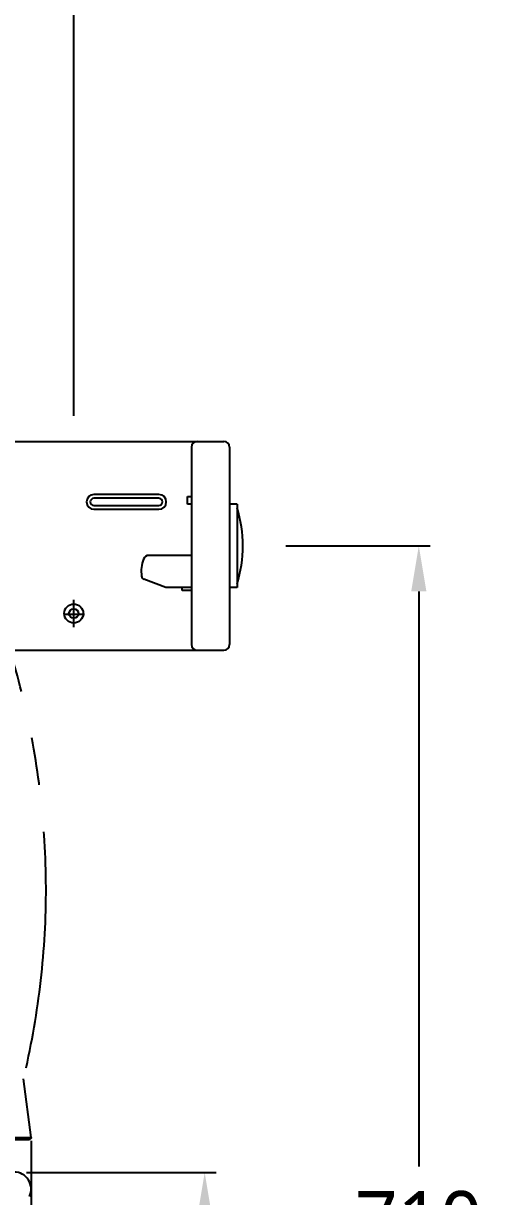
# Model space of a CAD drawing. Extents: x 3267 to 9145, y -61 to 2467.
# Drawn here: x 7204 to 7446, y 654 to 1272 of the extents above; entities that cross this region are included whole.
import ezdxf

# ---------------------------------------------------------------- set-up
doc = ezdxf.new("R2010")
doc.units = 0
doc.header["$LTSCALE"] = 20
doc.header["$MEASUREMENT"] = 0
doc.linetypes.add('CENTER', pattern=[2, 1.25, -0.25, 0.25, -0.25])
doc.layers.get('0').update_dxf_attribs({"linetype": 'CONTINUOUS'})
doc.layers.get('DEFPOINTS').update_dxf_attribs({"linetype": 'CONTINUOUS'})
for name, color, linetype in [('00_COMPONENTS', 7, 'CONTINUOUS'), ('1', 7, 'CONTINUOUS'), ('4', 4, 'CONTINUOUS')]:
    doc.layers.add(name, color=color, linetype=linetype)
doc.styles.get("Standard").update_dxf_attribs({"font": 'NanumGothic.ttf'})
doc.dimstyles.get("Standard").update_dxf_attribs({"dimtxt": 2.7, "dimasz": 2.5, "dimexe": 1.5, "dimexo": 1.5, "dimgap": 1.5, "dimtad": 1, "dimdec": 0, "dimlfac": 10, "dimzin": 0, "dimdsep": 46, "dimtxsty": 'Standard', "dimcen": 0, "dimclrt": 2, "dimadec": 0, "dimazin": 0, "dimtfac": 1, "dimtdec": 0, "dimtmove": 0, "dimatfit": 3, "dimfxl": 0, "dimtolj": 1, "dimtzin": 0, "dimarcsym": 0})

# ---------------------------------------------------------------- blocks, each defined once
blk = doc.blocks.new('*D17')
at = {"color": 3, "lineweight": -2}
for p, q in [((7341.89, 996.73), (7417.83, 996.73)), ((7411.83, 972.73), (7411.83, 669.96)), ((7411.83, 310.73), (7411.83, 613.51)), ((7384.75, 286.73), (7417.83, 286.73))]:
    blk.add_line(p, q, dxfattribs=at)
at = {"color": 3}
for points in [[(7407.83, 972.73), (7415.83, 972.73), (7411.83, 996.73)], [(7407.83, 310.73), (7415.83, 310.73), (7411.83, 286.73)]]:
    blk.add_solid(points, dxfattribs=at)
at = {"layer": 'DEFPOINTS', "color": 0}
for p in [(7340.09, 996.73), (7382.95, 286.73), (7411.83, 286.73)]:
    blk.add_point(p, dxfattribs=at)
at = {"color": 2, "insert": (7411.83, 641.73), "char_height": 30, "attachment_point": 5}
blk.add_mtext('\\A1;{\\fNanumGothic|b0|i0|c129|p50;710}', dxfattribs=at)
blk = doc.blocks.new('*D18')
at = {"color": 3, "lineweight": -2}
for p, q in [((6510.15, 1203.87), (6510.15, 1297.78)), ((7230.15, 1065.22), (7230.15, 1297.78)), ((6534.15, 1291.78), (7206.15, 1291.78))]:
    blk.add_line(p, q, dxfattribs=at)
at = {"color": 3}
for points in [[(6534.15, 1295.78), (6534.15, 1287.78), (6510.15, 1291.78)], [(7206.15, 1295.78), (7206.15, 1287.78), (7230.15, 1291.78)]]:
    blk.add_solid(points, dxfattribs=at)
at = {"layer": 'DEFPOINTS', "color": 0}
for p in [(7230.15, 1291.78), (6510.15, 1202.07), (7230.15, 1063.42)]:
    blk.add_point(p, dxfattribs=at)
at = {"color": 2, "insert": (6870.15, 1320.04), "char_height": 30, "attachment_point": 5}
blk.add_mtext('\\A1;{\\fNanumGothic|b0|i0|c129|p50;720}', dxfattribs=at)
blk = doc.blocks.new('*D23')
at = {"color": 3, "lineweight": -2}
for p, q in [((7205.23, 666.73), (7305.1, 666.73)), ((7299.1, 642.73), (7299.1, 505.09)), ((7299.1, 310.73), (7299.1, 448.38)), ((7071.95, 286.73), (7305.1, 286.73))]:
    blk.add_line(p, q, dxfattribs=at)
at = {"color": 3}
for points in [[(7295.1, 642.73), (7303.1, 642.73), (7299.1, 666.73)], [(7295.1, 310.73), (7303.1, 310.73), (7299.1, 286.73)]]:
    blk.add_solid(points, dxfattribs=at)
at = {"layer": 'DEFPOINTS', "color": 0}
for p in [(7203.43, 666.73, 0.01), (7070.15, 286.73), (7299.1, 286.73)]:
    blk.add_point(p, dxfattribs=at)
at = {"color": 2, "insert": (7299.1, 476.73), "char_height": 30, "attachment_point": 5}
blk.add_mtext('\\A1;{\\fNanumGothic|b0|i0|c129|p50;380}', dxfattribs=at)
blk = doc.blocks.new('*D26')
at = {"color": 3, "lineweight": -2}
for p, q in [((7207.71, 683.42), (7207.71, 32.95)), ((6510.15, 284.93), (6510.15, 32.95)), ((6534.15, 38.95), (7183.71, 38.95))]:
    blk.add_line(p, q, dxfattribs=at)
at = {"color": 3}
for points in [[(6534.15, 42.95), (6534.15, 34.95), (6510.15, 38.95)], [(7183.71, 42.95), (7183.71, 34.95), (7207.71, 38.95)]]:
    blk.add_solid(points, dxfattribs=at)
at = {"layer": 'DEFPOINTS', "color": 0}
for p in [(7207.71, 685.22), (6510.15, 286.73), (7207.71, 38.95)]:
    blk.add_point(p, dxfattribs=at)
at = {"color": 2, "insert": (6858.93, 67.17), "char_height": 30, "attachment_point": 5}
blk.add_mtext('\\A1;{\\fNanumGothic|b0|i0|c0|p50;700}', dxfattribs=at)
blk = doc.blocks.new('A$C7b8c0583')
at = {"layer": '00_COMPONENTS', "color": 7, "linetype": 'Continuous'}
for p, q in [((677.42, 18.24), (673.41, 49.07)), ((673.39, 17.12), (674.87, 17.11)), ((674.87, 17.11), (673.42, 17.12)), ((674.3, 17.12), (673.65, 17.12)), ((673.69, 17.12), (674.89, 17.11)), ((676.43, 17.11), (674.3, 17.12)), ((674.98, 17.11), (674.87, 17.11)), ((674.87, 17.11), (674.98, 17.11)), ((674.89, 17.11), (675.35, 17.11)), ((675.35, 17.11), (676.43, 17.11))]:
    blk.add_line(p, q, dxfattribs=at)
at = {"layer": '00_COMPONENTS', "color": 9, "linetype": 'Continuous'}
blk.add_line((595.45, 18.42), (677.42, 18.24), dxfattribs=at)
at = {"layer": '00_COMPONENTS', "color": 7, "linetype": 'Continuous'}
for centre, radius, start, end in [((714.29, 27719.42), 27702.34, 269.753734, 269.915476), ((714.36, 27742.66), 27725.58, 269.75387, 269.915859), ((714.42, 27765.59), 27748.5, 269.754414, 269.915888)]:
    blk.add_arc(centre, radius, start, end, dxfattribs=at)
blk.add_open_spline([(677.42, 18.24), (677.46, 17.97), (677.28, 17.36), (676.7, 17.11), (676.43, 17.11)], degree=3, knots=[0, 0, 0, 0, 0.500328, 1, 1, 1, 1], dxfattribs=at)

msp = doc.modelspace()

# ---------------------------------------------------------------- linework, layer by layer
at = {"color": 1, "linetype": 'CENTER', "ltscale": 5}
msp.add_arc((6789.47, 815.91), 426.08, 347.24689, 92.90967, dxfattribs=at)
at = {"color": 7}
msp.add_arc((7198.71, 657.98), 9, 334.19209, 90, dxfattribs=at)
at = {"layer": '1'}
for p, q in [((7230.15, 953.93), (7230.15, 968.25)), ((7224.77, 960.81), (7235.78, 960.81))]:
    msp.add_line(p, q, dxfattribs=at)
at = {"layer": '4'}
for p, q in [((7165.15, 1051.73), (7295.15, 1051.73)), ((7295.15, 1051.73), (7309.15, 1051.73)), ((7292.15, 1048.73), (7292.15, 944.73)), ((7312.15, 1048.73), (7312.15, 944.73)), ((7290.06, 1022.75), (7292.15, 1022.75)), ((7290.06, 1018.73), (7290.06, 1022.75)), ((7292.15, 1018.73), (7290.06, 1018.73)), ((7316.15, 1018.73), (7312.15, 1018.73)), ((7316.15, 1018.73), (7316.15, 974.73)), ((7292.15, 991.73), (7269.7, 991.73)), ((7278.67, 974.73), (7267.12, 979.16)), ((7292.15, 974.73), (7278.67, 974.73)), ((7287.31, 973.19), (7287.31, 974.73)), ((7292.15, 973.19), (7287.31, 973.19)), ((7316.15, 974.73), (7312.15, 974.73)), ((7165.15, 941.73), (7295.15, 941.73)), ((7295.15, 941.73), (7309.15, 941.73))]:
    msp.add_line(p, q, dxfattribs=at)
for points in [[(7274.99, 1016, 1), (7274.99, 1023.78), (7240.77, 1023.78, 1), (7240.77, 1016)], [(7274.99, 1018, 1), (7274.99, 1021.78), (7240.77, 1021.78, 1), (7240.77, 1018)]]:
    msp.add_lwpolyline(points, format="xyb", close=True, dxfattribs=at)
for radius in [5, 2.5]:
    msp.add_circle((7230.15, 961.09), radius, dxfattribs=at)
for centre, radius, start, end in [((7295.15, 1048.73), 3, 90, 180), ((7309.15, 1048.73), 3, 0, 90), ((7250.98, 996.73), 68.18, 342.94091, 17.05909), ((7284.22, 983.23), 18.53, 159.25697, 187.67845), ((7269.7, 988.73), 3, 90, 159.25697), ((7267.84, 981.02), 2, 187.67845, 249.02808), ((7295.15, 944.73), 3, 180, 270), ((7309.15, 944.73), 3, 270, 0)]:
    msp.add_arc(centre, radius, start, end, dxfattribs=at)

# ---------------------------------------------------------------- block references
msp.add_blockref('A$C7b8c0583', (6530.27, 666.94))

# ---------------------------------------------------------------- dimensions: what is measured, and where the dimension line sits
for base, p1, p2, text, picture, middle in [((7230.15, 1291.78), (6510.15, 1202.07), (7230.15, 1063.42), '{\\fNanumGothic|b0|i0|c129|p50;<>}', '*D18', (6870.15, 1291.78)), ((7207.71, 38.95), (6510.15, 286.73), (7207.71, 685.22), '{\\fNanumGothic|b0|i0|c0|p50;700}', '*D26', (6858.93, 38.95))]:
    dim = msp.add_linear_dim(base=base, p1=p1, p2=p2, text=text, dimstyle='Standard', override={"dimscale": 1.2, "dimtxt": 25, "dimasz": 20, "dimexe": 5, "dimgap": 10, "dimtih": 1, "dimtoh": 1, "dimlfac": 1, "dimzin": 12, "dimclrd": 3, "dimclre": 3, "dimazin": 2, "dimarcsym": 1})
    dim.commit()
    dim.dimension.update_dxf_attribs({"geometry": picture, "text_midpoint": middle, "dimtype": 160})
for base, p1, p2, picture, middle in [((7411.83, 286.73), (7340.09, 996.73), (7382.95, 286.73), '*D17', (7411.83, 641.73)), ((7299.1, 286.73), (7203.43, 666.73, 0.01), (7070.15, 286.73), '*D23', (7299.1, 476.73))]:
    dim = msp.add_linear_dim(base=base, p1=p1, p2=p2, angle=90, text='{\\fNanumGothic|b0|i0|c129|p50;<>}', dimstyle='Standard', override={"dimscale": 1.2, "dimtxt": 25, "dimasz": 20, "dimexe": 5, "dimgap": 10, "dimtih": 1, "dimtoh": 1, "dimlfac": 1, "dimzin": 12, "dimclrd": 3, "dimclre": 3, "dimazin": 2, "dimarcsym": 1})
    dim.commit()
    dim.dimension.update_dxf_attribs({"geometry": picture, "text_midpoint": middle, "dimtype": 160})

doc.saveas('drawing.dxf')
